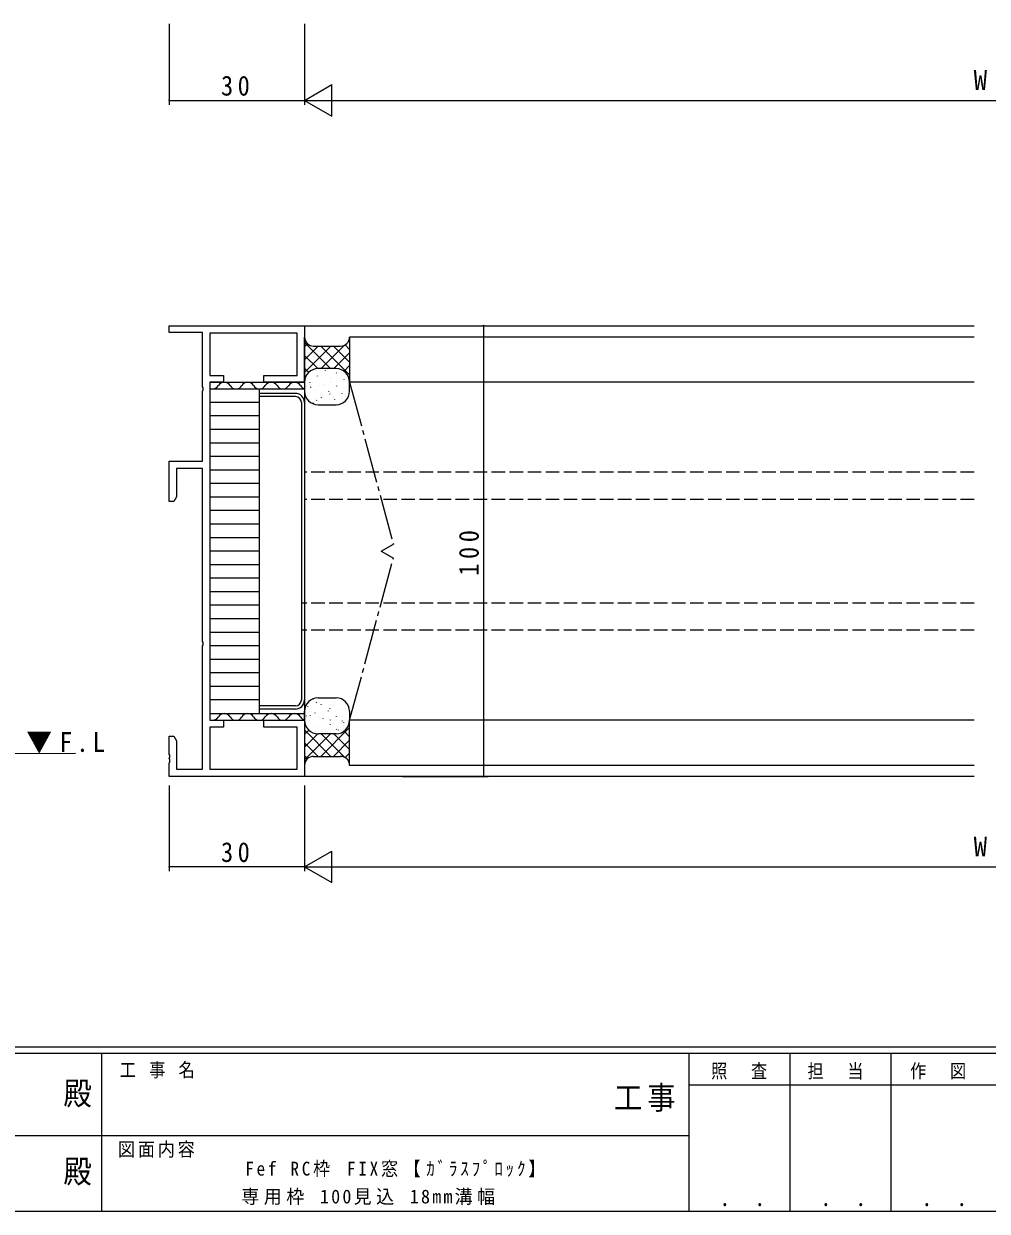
# Model space of a CAD drawing. Units: millimetres on the paper. Extents: x -397 to 397, y -282 to 282.
# Drawn here: x -26.2 to 187.5, y -282.1 to -18.7 of the extents above; entities that cross this region are included whole.
import ezdxf
from ezdxf.enums import TextEntityAlignment as Align

# ---------------------------------------------------------------- set-up
doc = ezdxf.new("R2010")
doc.units = ezdxf.units.MM
doc.linetypes.add('USER2', pattern=[13, 10, -1, 1, -1])
doc.linetypes.add('USER3', pattern=[4, 3, -1])
for name, color, linetype, lineweight in [('0-1_YKK_ZWAK', 7, 'Continuous', 18), ('0-3_YKK_11', 7, 'Continuous', 18), ('0-4_YKK_12', 2, 'Continuous', 18), ('0-6_YKK_13', 4, 'Continuous', 18), ('0-7_YKK_D', 6, 'Continuous', 18)]:
    doc.layers.add(name, color=color, linetype=linetype, lineweight=lineweight)
doc.layers.add('0-2_USER1', color=7, linetype='Continuous')
doc.styles.add('ＭＳ ゴシック', font='')
doc.styles.get('ＭＳ ゴシック').set_extended_font_data('MS Gothic')

msp = doc.modelspace()

# ---------------------------------------------------------------- linework, layer by layer
at = {"layer": '0-1_YKK_ZWAK'}
for p, q in [((376.092, -245.7), (-393.908, -245.7)), ((338.292, -247.1), (-393.908, -247.1)), ((-8.908, -247.1), (-8.908, -282.1)), ((121.292, -247.1), (121.292, -282.1)), ((143.692, -247.1), (143.692, -282.1)), ((166.092, -247.1), (166.092, -282.1)), ((189.476, -254.099), (121.292, -254.099)), ((-136.308, -265.299), (-7.508, -265.299)), ((-7.508, -265.299), (121.292, -265.299)), ((-393.908, -282.1), (338.292, -282.1))]:
    msp.add_line(p, q, dxfattribs=at)
at = {"layer": '0-3_YKK_11'}
for p, q in [((6.092, -85.7), (36.092, -85.7)), ((6.092, -87.2), (6.092, -85.7)), ((36.092, -85.7), (36.092, -98.2)), ((13.462, -87.2), (6.092, -87.2)), ((13.462, -99.242), (13.462, -87.2)), ((15.092, -87.33), (15.092, -96.7)), ((34.462, -87.33), (15.092, -87.33)), ((34.462, -96.7), (34.462, -87.33)), ((15.092, -96.7), (18.092, -96.7)), ((18.092, -96.7), (18.092, -98.2)), ((27.092, -96.7), (34.462, -96.7)), ((27.092, -98.2), (27.092, -96.7)), ((13.582, -99.425), (13.462, -99.242)), ((13.462, -100.158), (13.582, -99.975)), ((13.582, -99.975), (13.582, -99.425)), ((18.092, -98.2), (15.092, -98.2)), ((15.092, -98.2), (15.092, -173.2)), ((36.092, -98.2), (27.092, -98.2)), ((13.462, -115.7), (13.462, -100.158)), ((6.092, -115.7), (13.462, -115.7)), ((6.092, -124.7), (6.092, -115.7)), ((7.722, -117.33), (7.722, -123.609)), ((13.462, -117.33), (7.722, -117.33)), ((13.462, -155.742), (13.462, -117.33)), ((7.722, -123.609), (7.092, -124.7)), ((7.092, -124.7), (6.092, -124.7)), ((13.582, -155.925), (13.462, -155.742)), ((13.462, -156.658), (13.582, -156.475)), ((13.462, -184.07), (13.462, -156.658)), ((13.582, -156.475), (13.582, -155.925)), ((15.092, -173.2), (18.092, -173.2)), ((18.092, -173.2), (18.092, -174.7)), ((27.092, -173.2), (36.092, -173.2)), ((27.092, -174.7), (27.092, -173.2)), ((36.092, -173.2), (36.092, -185.7)), ((15.092, -174.7), (15.092, -184.07)), ((18.092, -174.7), (15.092, -174.7)), ((34.462, -174.7), (27.092, -174.7)), ((34.462, -184.07), (34.462, -174.7)), ((6.092, -176.7), (7.092, -176.7)), ((6.092, -180.742), (6.092, -176.7)), ((7.092, -176.7), (7.722, -177.791)), ((7.722, -177.791), (7.722, -184.07)), ((6.212, -180.925), (6.092, -180.742)), ((6.092, -181.658), (6.212, -181.475)), ((6.092, -181.742), (6.092, -181.658)), ((6.212, -181.925), (6.092, -181.742)), ((6.212, -181.475), (6.212, -180.925)), ((6.092, -182.658), (6.212, -182.475)), ((6.092, -185.7), (6.092, -182.658)), ((6.212, -182.475), (6.212, -181.925)), ((7.722, -184.07), (13.462, -184.07)), ((15.092, -184.07), (34.462, -184.07)), ((36.092, -185.7), (6.092, -185.7))]:
    msp.add_line(p, q, dxfattribs=at)
at = {"layer": '0-4_YKK_12'}
for p, q in [((35.696, -85.7), (184.592, -85.7)), ((-14.691, -180.582), (-70.418, -180.7)), ((184.592, -185.7), (15.092, -185.7))]:
    msp.add_line(p, q, dxfattribs=at)
at = {"layer": '0-6_YKK_13'}
for p, q in [((36.092, -98.199), (36.092, -88.199)), ((41.864, -95.199), (36.092, -89.427)), ((45.88, -89.095), (46.092, -88.883)), ((46.092, -88.199), (46.092, -98.199)), ((184.592, -88.199), (46.092, -88.199)), ((36.092, -90.398), (36.78, -89.709)), ((36.092, -96.055), (41.947, -90.199)), ((36.092, -93.226), (39.119, -90.199)), ((38.092, -90.199), (44.092, -90.199)), ((46.093, -96.6), (39.693, -90.199)), ((39.775, -95.199), (44.987, -89.988)), ((46.093, -93.771), (42.521, -90.199)), ((42.604, -95.199), (46.092, -91.711)), ((46.092, -90.942), (45.085, -89.935)), ((39.037, -95.2), (36.092, -92.255)), ((44.858, -95.774), (46.093, -94.539)), ((37.029, -96.021), (36.092, -95.084)), ((38.582, -95.626), (38.584, -95.636)), ((38.877, -96.798), (38.87, -96.847)), ((43.092, -95.199), (39.092, -95.199)), ((43.092, -95.199), (39.092, -95.199)), ((40.677, -95.615), (40.67, -95.664)), ((41.27, -95.404), (41.272, -95.414)), ((41.837, -97.22), (41.83, -97.269)), ((43.136, -96.125), (43.179, -96.216)), ((43.637, -96.037), (43.63, -96.086)), ((45.999, -97.461), (46.093, -97.367)), ((15.092, -98.199), (36.092, -98.199)), ((15.092, -99.699), (36.092, -99.699)), ((26.092, -171.699), (26.092, -99.699)), ((36.104, -97.925), (36.092, -97.912)), ((36.092, -98.199), (36.092, -100.199)), ((36.092, -98.199), (36.092, -99.699)), ((36.092, -99.699), (36.092, -171.699)), ((36.559, -99.142), (36.561, -99.152)), ((37.287, -98.202), (37.28, -98.252)), ((37.393, -99.265), (37.436, -99.355)), ((38.448, -99.807), (38.441, -99.857)), ((39.236, -98.871), (39.238, -98.881)), ((40.248, -98.624), (40.241, -98.674)), ((41.844, -98.257), (41.846, -98.267)), ((43.208, -99.046), (43.201, -99.096)), ((44.531, -98.035), (44.533, -98.045)), ((44.797, -97.642), (44.79, -97.691)), ((46.092, -100.199), (46.092, -98.199)), ((184.592, -98.199), (46.092, -98.199)), ((26.092, -102.699), (15.092, -102.699)), ((34.092, -100.699), (26.092, -100.699)), ((34.092, -101.399), (26.092, -101.399)), ((35.392, -102.699), (35.392, -168.699)), ((36.092, -102.699), (36.092, -168.699)), ((36.858, -101.212), (36.851, -101.261)), ((37.133, -101.995), (37.135, -102.005)), ((38.776, -102.178), (38.819, -102.269)), ((39.819, -101.634), (39.811, -101.683)), ((39.82, -101.773), (39.822, -101.783)), ((41.408, -100.229), (41.401, -100.279)), ((41.727, -100.776), (41.77, -100.866)), ((42.498, -101.502), (42.5, -101.512)), ((42.779, -102.056), (42.772, -102.105)), ((44.368, -100.651), (44.361, -100.701)), ((45.106, -100.888), (45.108, -100.898)), ((38.019, -102.817), (38.012, -102.866)), ((39.092, -103.199), (43.092, -103.199)), ((26.092, -105.699), (15.092, -105.699)), ((26.092, -108.699), (15.092, -108.699)), ((26.092, -111.699), (15.092, -111.699)), ((26.092, -114.699), (15.092, -114.699)), ((26.092, -117.699), (15.092, -117.699)), ((26.092, -120.699), (15.092, -120.699)), ((26.092, -123.699), (15.092, -123.699)), ((26.092, -126.699), (15.092, -126.699)), ((26.092, -129.699), (15.092, -129.699)), ((26.092, -132.699), (15.092, -132.699)), ((26.092, -135.699), (15.092, -135.699)), ((26.092, -138.699), (15.092, -138.699)), ((26.092, -141.699), (15.092, -141.699)), ((26.092, -144.699), (15.092, -144.699)), ((26.092, -147.699), (15.092, -147.699)), ((26.092, -150.699), (15.092, -150.699)), ((26.092, -153.699), (15.092, -153.699)), ((26.092, -156.699), (15.092, -156.699)), ((26.092, -159.699), (15.092, -159.699)), ((26.092, -162.699), (15.092, -162.699)), ((26.092, -165.699), (15.092, -165.699)), ((38.019, -168.582), (38.012, -168.533)), ((39.092, -168.199), (43.092, -168.199)), ((26.092, -168.699), (15.092, -168.699)), ((34.092, -169.999), (26.092, -169.999)), ((34.092, -170.699), (26.092, -170.699)), ((36.092, -173.199), (36.092, -171.199)), ((36.858, -170.187), (36.851, -170.137)), ((37.133, -169.404), (37.135, -169.394)), ((38.776, -169.221), (38.819, -169.13)), ((39.819, -169.765), (39.811, -169.716)), ((39.82, -169.626), (39.822, -169.616)), ((41.408, -171.17), (41.401, -171.12)), ((41.727, -170.623), (41.77, -170.533)), ((42.498, -169.897), (42.5, -169.887)), ((42.779, -169.343), (42.772, -169.294)), ((44.368, -170.748), (44.361, -170.698)), ((45.106, -170.511), (45.108, -170.501)), ((46.092, -171.199), (46.092, -173.199)), ((15.092, -171.699), (36.092, -171.699)), ((15.092, -173.199), (36.092, -173.199)), ((36.092, -171.699), (36.092, -173.199)), ((36.092, -173.199), (36.092, -183.199)), ((36.104, -173.474), (36.092, -173.487)), ((36.559, -172.257), (36.561, -172.247)), ((37.287, -173.197), (37.28, -173.147)), ((37.393, -172.134), (37.436, -172.044)), ((38.448, -171.592), (38.441, -171.542)), ((39.236, -172.528), (39.238, -172.518)), ((40.248, -172.775), (40.241, -172.725)), ((41.844, -173.142), (41.846, -173.132)), ((43.208, -172.353), (43.201, -172.303)), ((44.531, -173.364), (44.533, -173.354)), ((44.797, -173.757), (44.79, -173.708)), ((46.092, -183.199), (46.092, -173.199)), ((184.592, -173.199), (46.092, -173.199)), ((36.092, -175.344), (41.947, -181.199)), ((37.029, -175.378), (36.092, -176.315)), ((39.037, -176.199), (36.092, -179.144)), ((41.864, -176.199), (36.092, -181.972)), ((38.582, -175.773), (38.584, -175.763)), ((38.877, -174.601), (38.87, -174.552)), ((43.092, -176.199), (39.092, -176.199)), ((43.092, -176.199), (39.092, -176.199)), ((46.093, -174.799), (39.693, -181.199)), ((39.775, -176.199), (44.987, -181.411)), ((40.677, -175.784), (40.67, -175.735)), ((41.27, -175.994), (41.272, -175.985)), ((41.837, -174.179), (41.83, -174.13)), ((42.604, -176.199), (46.092, -179.688)), ((43.136, -175.274), (43.179, -175.183)), ((43.637, -175.362), (43.63, -175.313)), ((44.858, -175.625), (46.093, -176.86)), ((45.999, -173.938), (46.093, -174.032)), ((36.092, -178.173), (39.119, -181.199)), ((46.093, -177.628), (42.521, -181.199)), ((36.092, -181.001), (36.78, -181.69)), ((38.092, -181.199), (44.092, -181.199)), ((46.092, -180.457), (45.085, -181.464)), ((45.88, -182.304), (46.092, -182.516)), ((184.592, -183.199), (46.092, -183.199))]:
    msp.add_line(p, q, dxfattribs=at)
at = {"layer": '0-6_YKK_13', "linetype": 'USER2'}
for p, q in [((46.092, -98.199), (55.792, -134.149)), ((53.092, -135.699), (55.792, -134.149)), ((53.092, -135.699), (55.792, -137.249)), ((46.092, -173.199), (55.792, -137.249))]:
    msp.add_line(p, q, dxfattribs=at)
at = {"layer": '0-6_YKK_13', "linetype": 'USER3'}
for p, q in [((184.592, -118.199), (36.092, -118.199)), ((184.592, -124.199), (36.092, -124.199)), ((184.592, -147.199), (35.392, -147.199)), ((184.592, -153.199), (35.392, -153.199))]:
    msp.add_line(p, q, dxfattribs=at)
at = {"layer": '0-6_YKK_13'}
for centre, radius, start, end in [((38.092, -88.199), 2, 180, 270), ((44.092, -88.199), 2, 270, 0), ((39.092, -98.199), 3, 90, 180), ((39.092, -98.199), 3, 90, 180), ((43.092, -98.199), 3, 360, 90), ((43.092, -98.199), 3, 360, 90), ((15.691, -98.199), 1.5, 246.4426, 330.00002), ((18.291, -99.699), 1.5, 29.99999, 149.99999), ((20.891, -98.199), 1.5, 209.99997, 330.00002), ((23.491, -99.699), 1.5, 29.99999, 149.99999), ((26.091, -98.199), 1.5, 209.99999, 329.99999), ((28.693, -99.699), 1.5, 29.99999, 149.99999), ((31.293, -98.199), 1.5, 209.99999, 329.99999), ((33.894, -99.699), 1.5, 29.99999, 149.99999), ((36.494, -98.199), 1.5, 209.99999, 254.44803), ((34.092, -102.699), 2, 0, 90), ((34.092, -102.699), 1.3, 0, 90), ((39.092, -100.199), 3, 180, 270), ((43.092, -100.199), 3, 270, 0), ((39.092, -171.199), 3, 90, 180), ((43.092, -171.199), 3, 360, 90), ((34.092, -168.699), 1.3, 270, 0), ((34.092, -168.699), 2, 270, 0), ((15.691, -171.699), 1.5, 246.4426, 330.00002), ((18.291, -173.199), 1.5, 29.99999, 149.99999), ((20.891, -171.699), 1.5, 209.99997, 330.00002), ((23.491, -173.199), 1.5, 29.99999, 149.99999), ((26.091, -171.699), 1.5, 209.99999, 329.99999), ((28.693, -173.199), 1.5, 29.99999, 149.99999), ((31.293, -171.699), 1.5, 209.99999, 329.99999), ((33.894, -173.199), 1.5, 29.99999, 149.99999), ((36.494, -171.699), 1.5, 209.99999, 254.44803), ((39.092, -173.199), 3, 180, 270), ((39.092, -173.199), 3, 180, 270), ((43.092, -173.199), 3, 270, 0), ((43.092, -173.199), 3, 270, 0), ((38.092, -183.199), 2, 90, 180), ((44.092, -183.199), 2, 0, 90)]:
    msp.add_arc(centre, radius, start, end, dxfattribs=at)
at = {"layer": '0-7_YKK_D'}
for p, q in [((6.092, -18.7), (6.092, -36.7)), ((36.092, -18.7), (36.092, -36.7)), ((36.092, -18.7), (36.092, -36.7)), ((36.092, -35.7), (42.154, -32.2)), ((42.154, -39.2), (42.154, -32.2)), ((6.092, -35.7), (36.092, -35.7)), ((36.092, -35.7), (48.216, -35.7)), ((36.092, -35.7), (42.154, -39.2)), ((43.092, -35.7), (329.092, -35.7)), ((57.792, -85.7), (76.792, -85.7)), ((75.792, -85.7), (75.792, -185.7)), ((57.792, -185.7), (76.792, -185.7)), ((6.092, -187.7), (6.092, -206.7)), ((36.092, -187.7), (36.092, -206.7)), ((36.092, -187.7), (36.092, -206.7)), ((36.092, -205.7), (42.154, -202.2)), ((42.154, -209.2), (42.154, -202.2)), ((36.092, -205.7), (6.092, -205.7)), ((36.092, -205.7), (48.216, -205.7)), ((36.092, -205.7), (42.154, -209.2)), ((43.092, -205.7), (329.092, -205.7))]:
    msp.add_line(p, q, dxfattribs=at)
for centre, start, end in [((6.092, -35.7), 0, 180), ((6.092, -35.7), 180, 0), ((75.792, -85.7), 90, 270), ((75.792, -85.7), 270, 90), ((75.792, -185.7), 90, 270), ((75.792, -185.7), 270, 90), ((6.092, -205.7), 0, 180), ((6.092, -205.7), 180, 0)]:
    msp.add_arc(centre, 0.106, start, end, dxfattribs=at)

# ---------------------------------------------------------------- texts
at = {"layer": '0-1_YKK_ZWAK', "style": 'ＭＳ ゴシック', "width": 0.9}
for p in [(-17.39, -260.056), (-17.39, -277.378)]:
    msp.add_text('殿', height=5.132, dxfattribs=at).set_placement(p, align=Align.BOTTOM_LEFT)
at = {"layer": '0-1_YKK_ZWAK', "attachment_point": 7, "style": 'ＭＳ ゴシック'}
for s, insert, char_height in [('\\T1.22;\\W0.85;工\\~事\\~名', (-4.896, -252.633), 3.079), ('\\T1.24;\\W0.85;照\\~\\~査', (126.281, -252.88), 3.079), ('\\T1.24;\\W0.85;担\\~\\~当', (147.646, -252.88), 3.079), ('\\T1.24;\\W0.85;作\\~\\~図', (170.412, -252.862), 3.079), ('\\T1.17;\\W0.9;工事', (104.723, -260.056), 5.132), ('\\T1.17;\\W0.9;図面内容', (-5.291, -270.248), 3.079), ('\\T1.24;\\W0.85;\\~．\\~．', (125.747, -281.046), 3.592), ('\\T1.24;\\W0.85;\\~．\\~．', (148.147, -281.046), 3.592), ('\\T1.24;\\W0.85;\\~．\\~．', (170.547, -281.046), 3.592)]:
    msp.add_mtext(s, dxfattribs=dict(at, insert=insert, char_height=char_height))
at = {"layer": '0-2_USER1', "char_height": 3.079, "attachment_point": 7, "style": 'ＭＳ ゴシック'}
for s, insert in [('\\T1.33;\\W0.9;Fef\\~RC枠\\~FIX窓【ｶﾞﾗｽﾌﾟﾛｯｸ】', (22.949, -274.549)), ('\\T1.25;\\W0.95;専用枠\\~100見込\\~18mm溝幅', (22.069, -280.725))]:
    msp.add_mtext(s, dxfattribs=dict(at, insert=insert))
at = {"layer": '0-4_YKK_12', "color": 7, "insert": (-25.604, -180.604), "char_height": 4.399, "attachment_point": 7, "style": 'ＭＳ ゴシック'}
msp.add_mtext('\\T1.29;\\W0.95;▼F.L', dxfattribs=at)
at = {"layer": '0-7_YKK_D', "color": 7, "style": 'ＭＳ ゴシック'}
for p in [(184.492, -34.7), (184.492, -204.7)]:
    msp.add_text('W', height=4.399, dxfattribs=at).set_placement(p, align=Align.BOTTOM_LEFT)
at = {"layer": '0-7_YKK_D', "color": 7, "char_height": 4.399, "attachment_point": 7, "style": 'ＭＳ ゴシック'}
for insert in [(17.572, -34.7), (17.572, -204.7)]:
    msp.add_mtext('\\T1.37;\\W0.9;30', dxfattribs=dict(at, insert=insert))
at = {"layer": '0-7_YKK_D', "color": 7, "insert": (74.792, -141.14), "char_height": 4.399, "attachment_point": 7, "rotation": 90, "style": 'ＭＳ ゴシック'}
msp.add_mtext('\\T1.38;\\W0.9;100', dxfattribs=at)

doc.saveas('drawing.dxf')
